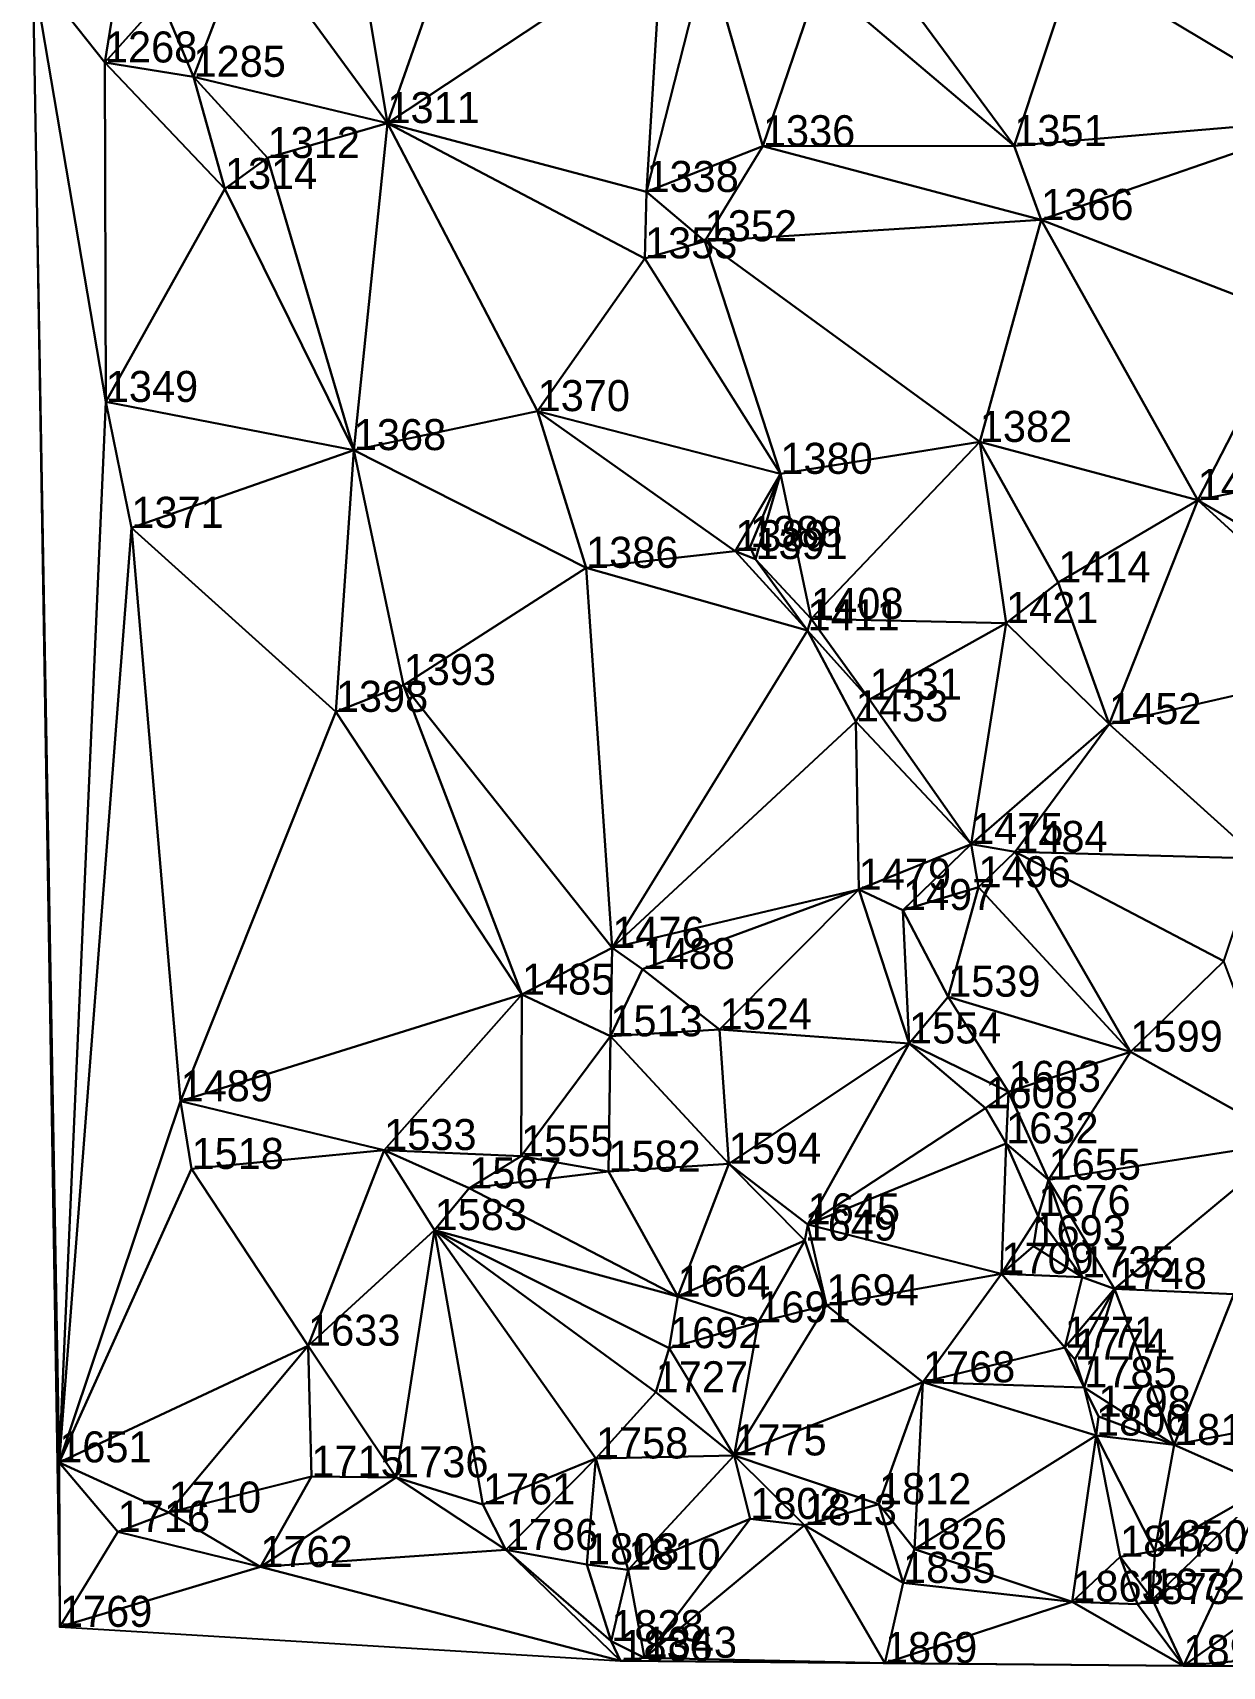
# Model space of a CAD drawing. Header units: metres. Extents: x 1121750 to 1121841, y 512624 to 512853.
# Drawn here: x 1121751 to 1121789.3, y 512623.9 to 512676.5 of the extents above; entities that cross this region are included whole.
import ezdxf

# ---------------------------------------------------------------- set-up
doc = ezdxf.new("R2010")
doc.units = ezdxf.units.M
doc.layers.add('shiti', color=10, linetype='CONTINUOUS')
doc.layers.add('zhuji', color=50, linetype='CONTINUOUS')

msp = doc.modelspace()

# ---------------------------------------------------------------- linework, layer by layer
for p in [(1121753.326, 512675.562, 215.09), (1121756.179, 512675.1, 215.29), (1121762.427, 512673.609, 215.05), (1121774.519, 512672.863, 214.77), (1121782.617, 512672.873, 215.23), (1121758.564, 512672.485, 215.35), (1121757.191, 512671.487, 215.68), (1121770.769, 512671.39, 214.97), (1121783.482, 512670.489, 215.15), (1121772.648, 512669.802, 214.83), (1121770.722, 512669.251, 215.09), (1121753.354, 512664.625, 215.37), (1121767.263, 512664.33, 215.2), (1121781.506, 512663.338, 215.25), (1121761.342, 512663.074, 215.43), (1121775.084, 512662.309, 214.66), (1121788.526, 512661.462, 215.4), (1121754.178, 512660.57, 215.63), (1121773.629, 512659.82, 215.12), (1121774.108, 512659.953, 215), (1121774.281, 512659.564, 214.9), (1121768.824, 512659.281, 215.25), (1121784.033, 512658.814, 215.45), (1121776.072, 512657.636, 214.53), (1121782.352, 512657.504, 215.54), (1121775.955, 512657.265, 214.6), (1121762.948, 512655.505, 215.77), (1121777.958, 512655.038, 214.77), (1121760.764, 512654.642, 215.92), (1121777.512, 512654.335, 214.59), (1121785.671, 512654.245, 215.78), (1121781.226, 512650.379, 215.56), (1121782.647, 512650.128, 215.62), (1121781.464, 512648.991, 215.42), (1121777.606, 512648.917, 215.32), (1121779.029, 512648.256, 214.69), (1121769.669, 512647.038, 215.65), (1121770.643, 512646.355, 215.79), (1121766.759, 512645.531, 215.71), (1121780.486, 512645.465, 215.19), (1121769.606, 512644.189, 215.89), (1121773.124, 512644.41, 215.8), (1121779.226, 512643.958, 215.5), (1121786.356, 512643.692, 215.89), (1121755.762, 512642.094, 216.98), (1121782.435, 512642.398, 215.47), (1121781.688, 512641.873, 214.87), (1121762.32, 512640.524, 216.51), (1121782.355, 512640.738, 215.1), (1121766.731, 512640.322, 215.81), (1121773.421, 512640.083, 216.04), (1121756.115, 512639.916, 216.87), (1121769.543, 512639.829, 215.85), (1121783.722, 512639.566, 215.66), (1121765.057, 512639.292, 216.18), (1121783.389, 512638.395, 215.31), (1121763.946, 512637.945, 216.35), (1121775.962, 512638.129, 216.13), (1121775.866, 512637.608, 215.94), (1121783.235, 512637.424, 215.24), (1121782.201, 512636.538, 215.86), (1121784.801, 512636.424, 215.75), (1121771.777, 512635.804, 215.91), (1121785.843, 512636.05, 215.85), (1121776.568, 512635.523, 215.97), (1121774.372, 512634.97, 216.25), (1121759.869, 512634.221, 216.72), (1121771.498, 512634.142, 216.21), (1121784.245, 512634.161, 215.34), (1121784.567, 512633.773, 215.49), (1121771.067, 512632.72, 216.42), (1121779.673, 512633.043, 216.29), (1121784.873, 512632.875, 215.41), (1121785.329, 512631.938, 215.42), (1121785.252, 512631.327, 215.34), (1121769.14, 512630.588, 216.44), (1121773.599, 512630.686, 216.43), (1121787.764, 512631.023, 216.05), (1121751.854, 512630.462, 217.19), (1121759.975, 512630.002, 216.74), (1121762.705, 512629.979, 216.52), (1121765.5, 512629.106, 216.2), (1121778.257, 512629.115, 216.2), (1121755.383, 512628.844, 216.91), (1121774.111, 512628.639, 216.22), (1121775.862, 512628.44, 216.23), (1121753.738, 512628.224, 217.1), (1121766.239, 512627.641, 216.35), (1121779.406, 512627.662, 216.16), (1121786.026, 512627.423, 215.42), (1121787.145, 512627.6, 215.89), (1121758.334, 512627.093, 216.82), (1121768.851, 512627.177, 216.64), (1121770.182, 512627.005, 216.39), (1121779.033, 512626.58, 216.21), (1121784.485, 512625.974, 216.22), (1121786.585, 512625.897, 215.7), (1121787.065, 512626.04, 215.77), (1121751.877, 512625.163, 217.29), (1121769.636, 512624.703, 216.35), (1121769.93, 512624.065, 216.37), (1121770.709, 512624.169, 216.5), (1121778.449, 512623.997, 216.34), (1121788.067, 512623.906, 215.84)]:
    msp.add_point(p)
at = {"layer": 'shiti'}
for points in [[(1121760.89, 512682.807), (1121757.95, 512679.73), (1121762.427, 512673.609), (1121760.89, 512682.807)], [(1121765.453, 512682.226), (1121760.89, 512682.807), (1121762.427, 512673.609), (1121765.453, 512682.226)], [(1121771.259, 512679.462), (1121765.453, 512682.226), (1121762.427, 512673.609), (1121771.259, 512679.462)], [(1121784.571, 512678.774), (1121792.94, 512673.756), (1121788.922, 512680.03), (1121784.571, 512678.774)], [(1121757.95, 512679.73), (1121755.134, 512677.593), (1121756.179, 512675.1), (1121757.95, 512679.73)], [(1121762.427, 512673.609), (1121757.95, 512679.73), (1121756.179, 512675.1), (1121762.427, 512673.609)], [(1121770.769, 512671.39), (1121771.259, 512679.462), (1121762.427, 512673.609), (1121770.769, 512671.39)], [(1121772.721, 512679.081), (1121771.259, 512679.462), (1121770.769, 512671.39), (1121772.721, 512679.081)], [(1121776.336, 512678.203), (1121782.617, 512672.873), (1121777.697, 512679.541), (1121776.336, 512678.203)], [(1121777.697, 512679.541), (1121782.617, 512672.873), (1121784.571, 512678.774), (1121777.697, 512679.541)], [(1121774.519, 512672.863), (1121772.721, 512679.081), (1121770.769, 512671.39), (1121774.519, 512672.863)], [(1121772.721, 512679.081), (1121774.519, 512672.863), (1121776.336, 512678.203), (1121772.721, 512679.081)], [(1121753.326, 512675.562), (1121753.74, 512678.174), (1121750.999, 512678.497), (1121753.326, 512675.562)], [(1121753.354, 512664.625), (1121753.326, 512675.562), (1121750.999, 512678.497), (1121753.354, 512664.625)], [(1121751.854, 512630.462), (1121753.354, 512664.625), (1121750.999, 512678.497), (1121751.854, 512630.462)], [(1121751.877, 512625.163), (1121751.854, 512630.462), (1121750.999, 512678.497), (1121751.877, 512625.163)], [(1121782.617, 512672.873), (1121792.94, 512673.756), (1121784.571, 512678.774), (1121782.617, 512672.873)], [(1121755.134, 512677.593), (1121753.74, 512678.174), (1121753.326, 512675.562), (1121755.134, 512677.593)], [(1121776.336, 512678.203), (1121774.519, 512672.863), (1121782.617, 512672.873), (1121776.336, 512678.203)], [(1121756.179, 512675.1), (1121755.134, 512677.593), (1121753.326, 512675.562), (1121756.179, 512675.1)], [(1121757.191, 512671.487), (1121753.326, 512675.562), (1121753.354, 512664.625), (1121757.191, 512671.487)], [(1121756.179, 512675.1), (1121753.326, 512675.562), (1121757.191, 512671.487), (1121756.179, 512675.1)], [(1121758.564, 512672.485), (1121756.179, 512675.1), (1121757.191, 512671.487), (1121758.564, 512672.485)], [(1121762.427, 512673.609), (1121756.179, 512675.1), (1121758.564, 512672.485), (1121762.427, 512673.609)], [(1121782.617, 512672.873), (1121783.482, 512670.489), (1121792.94, 512673.756), (1121782.617, 512672.873)], [(1121783.482, 512670.489), (1121791.569, 512667.369), (1121792.94, 512673.756), (1121783.482, 512670.489)], [(1121762.427, 512673.609), (1121758.564, 512672.485), (1121761.342, 512663.074), (1121762.427, 512673.609)], [(1121767.263, 512664.33), (1121762.427, 512673.609), (1121761.342, 512663.074), (1121767.263, 512664.33)], [(1121770.722, 512669.251), (1121762.427, 512673.609), (1121767.263, 512664.33), (1121770.722, 512669.251)], [(1121770.769, 512671.39), (1121762.427, 512673.609), (1121770.722, 512669.251), (1121770.769, 512671.39)], [(1121770.769, 512671.39), (1121772.648, 512669.802), (1121774.519, 512672.863), (1121770.769, 512671.39)], [(1121772.648, 512669.802), (1121783.482, 512670.489), (1121774.519, 512672.863), (1121772.648, 512669.802)], [(1121774.519, 512672.863), (1121783.482, 512670.489), (1121782.617, 512672.873), (1121774.519, 512672.863)], [(1121758.564, 512672.485), (1121757.191, 512671.487), (1121761.342, 512663.074), (1121758.564, 512672.485)], [(1121761.342, 512663.074), (1121757.191, 512671.487), (1121753.354, 512664.625), (1121761.342, 512663.074)], [(1121772.648, 512669.802), (1121770.769, 512671.39), (1121770.722, 512669.251), (1121772.648, 512669.802)], [(1121772.648, 512669.802), (1121781.506, 512663.338), (1121783.482, 512670.489), (1121772.648, 512669.802)], [(1121781.506, 512663.338), (1121788.526, 512661.462), (1121783.482, 512670.489), (1121781.506, 512663.338)], [(1121788.526, 512661.462), (1121791.569, 512667.369), (1121783.482, 512670.489), (1121788.526, 512661.462)], [(1121772.648, 512669.802), (1121770.722, 512669.251), (1121775.084, 512662.309), (1121772.648, 512669.802)], [(1121775.084, 512662.309), (1121781.506, 512663.338), (1121772.648, 512669.802), (1121775.084, 512662.309)], [(1121775.084, 512662.309), (1121770.722, 512669.251), (1121767.263, 512664.33), (1121775.084, 512662.309)], [(1121795.736, 512662.956), (1121791.569, 512667.369), (1121788.526, 512661.462), (1121795.736, 512662.956)], [(1121754.178, 512660.57), (1121753.354, 512664.625), (1121751.854, 512630.462), (1121754.178, 512660.57)], [(1121761.342, 512663.074), (1121753.354, 512664.625), (1121754.178, 512660.57), (1121761.342, 512663.074)], [(1121768.824, 512659.281), (1121767.263, 512664.33), (1121761.342, 512663.074), (1121768.824, 512659.281)], [(1121773.629, 512659.82), (1121767.263, 512664.33), (1121768.824, 512659.281), (1121773.629, 512659.82)], [(1121775.084, 512662.309), (1121767.263, 512664.33), (1121773.629, 512659.82), (1121775.084, 512662.309)], [(1121776.072, 512657.636), (1121781.506, 512663.338), (1121775.084, 512662.309), (1121776.072, 512657.636)], [(1121776.072, 512657.636), (1121782.352, 512657.504), (1121781.506, 512663.338), (1121776.072, 512657.636)], [(1121784.033, 512658.814), (1121788.526, 512661.462), (1121781.506, 512663.338), (1121784.033, 512658.814)], [(1121782.352, 512657.504), (1121784.033, 512658.814), (1121781.506, 512663.338), (1121782.352, 512657.504)], [(1121760.764, 512654.642), (1121761.342, 512663.074), (1121754.178, 512660.57), (1121760.764, 512654.642)], [(1121762.948, 512655.505), (1121761.342, 512663.074), (1121760.764, 512654.642), (1121762.948, 512655.505)], [(1121768.824, 512659.281), (1121761.342, 512663.074), (1121762.948, 512655.505), (1121768.824, 512659.281)], [(1121794.747, 512657.831), (1121795.736, 512662.956), (1121788.526, 512661.462), (1121794.747, 512657.831)], [(1121774.108, 512659.953), (1121775.084, 512662.309), (1121773.629, 512659.82), (1121774.108, 512659.953)], [(1121774.281, 512659.564), (1121775.084, 512662.309), (1121774.108, 512659.953), (1121774.281, 512659.564)], [(1121774.281, 512659.564), (1121776.072, 512657.636), (1121775.084, 512662.309), (1121774.281, 512659.564)], [(1121785.671, 512654.245), (1121788.526, 512661.462), (1121784.033, 512658.814), (1121785.671, 512654.245)], [(1121794.288, 512656.208), (1121788.526, 512661.462), (1121785.671, 512654.245), (1121794.288, 512656.208)], [(1121794.288, 512656.208), (1121794.747, 512657.831), (1121788.526, 512661.462), (1121794.288, 512656.208)], [(1121755.762, 512642.094), (1121754.178, 512660.57), (1121751.854, 512630.462), (1121755.762, 512642.094)], [(1121760.764, 512654.642), (1121754.178, 512660.57), (1121755.762, 512642.094), (1121760.764, 512654.642)], [(1121775.955, 512657.265), (1121773.629, 512659.82), (1121768.824, 512659.281), (1121775.955, 512657.265)], [(1121774.108, 512659.953), (1121773.629, 512659.82), (1121774.281, 512659.564), (1121774.108, 512659.953)], [(1121774.281, 512659.564), (1121773.629, 512659.82), (1121775.955, 512657.265), (1121774.281, 512659.564)], [(1121776.072, 512657.636), (1121774.281, 512659.564), (1121775.955, 512657.265), (1121776.072, 512657.636)], [(1121769.669, 512647.038), (1121768.824, 512659.281), (1121762.948, 512655.505), (1121769.669, 512647.038)], [(1121775.955, 512657.265), (1121768.824, 512659.281), (1121769.669, 512647.038), (1121775.955, 512657.265)], [(1121785.671, 512654.245), (1121784.033, 512658.814), (1121782.352, 512657.504), (1121785.671, 512654.245)], [(1121776.072, 512657.636), (1121775.955, 512657.265), (1121777.958, 512655.038), (1121776.072, 512657.636)], [(1121777.958, 512655.038), (1121782.352, 512657.504), (1121776.072, 512657.636), (1121777.958, 512655.038)], [(1121781.226, 512650.379), (1121782.352, 512657.504), (1121777.958, 512655.038), (1121781.226, 512650.379)], [(1121781.226, 512650.379), (1121785.671, 512654.245), (1121782.352, 512657.504), (1121781.226, 512650.379)], [(1121777.512, 512654.335), (1121775.955, 512657.265), (1121769.669, 512647.038), (1121777.512, 512654.335)], [(1121777.958, 512655.038), (1121775.955, 512657.265), (1121777.512, 512654.335), (1121777.958, 512655.038)], [(1121790.477, 512649.916), (1121794.288, 512656.208), (1121785.671, 512654.245), (1121790.477, 512649.916)], [(1121762.948, 512655.505), (1121760.764, 512654.642), (1121766.759, 512645.531), (1121762.948, 512655.505)], [(1121769.669, 512647.038), (1121762.948, 512655.505), (1121766.759, 512645.531), (1121769.669, 512647.038)], [(1121781.226, 512650.379), (1121777.958, 512655.038), (1121777.512, 512654.335), (1121781.226, 512650.379)], [(1121766.759, 512645.531), (1121760.764, 512654.642), (1121755.762, 512642.094), (1121766.759, 512645.531)], [(1121777.606, 512648.917), (1121777.512, 512654.335), (1121769.669, 512647.038), (1121777.606, 512648.917)], [(1121781.226, 512650.379), (1121777.512, 512654.335), (1121777.606, 512648.917), (1121781.226, 512650.379)], [(1121782.647, 512650.128), (1121785.671, 512654.245), (1121781.226, 512650.379), (1121782.647, 512650.128)], [(1121782.647, 512650.128), (1121790.477, 512649.916), (1121785.671, 512654.245), (1121782.647, 512650.128)], [(1121779.029, 512648.256), (1121781.226, 512650.379), (1121777.606, 512648.917), (1121779.029, 512648.256)], [(1121781.464, 512648.991), (1121781.226, 512650.379), (1121779.029, 512648.256), (1121781.464, 512648.991)], [(1121781.464, 512648.991), (1121782.647, 512650.128), (1121781.226, 512650.379), (1121781.464, 512648.991)], [(1121786.356, 512643.692), (1121782.647, 512650.128), (1121781.464, 512648.991), (1121786.356, 512643.692)], [(1121789.368, 512646.61), (1121790.477, 512649.916), (1121782.647, 512650.128), (1121789.368, 512646.61)], [(1121786.356, 512643.692), (1121789.368, 512646.61), (1121782.647, 512650.128), (1121786.356, 512643.692)], [(1121780.486, 512645.465), (1121781.464, 512648.991), (1121779.029, 512648.256), (1121780.486, 512645.465)], [(1121780.486, 512645.465), (1121786.356, 512643.692), (1121781.464, 512648.991), (1121780.486, 512645.465)], [(1121777.606, 512648.917), (1121769.669, 512647.038), (1121770.643, 512646.355), (1121777.606, 512648.917)], [(1121777.606, 512648.917), (1121770.643, 512646.355), (1121773.124, 512644.41), (1121777.606, 512648.917)], [(1121779.226, 512643.958), (1121777.606, 512648.917), (1121773.124, 512644.41), (1121779.226, 512643.958)], [(1121779.029, 512648.256), (1121777.606, 512648.917), (1121779.226, 512643.958), (1121779.029, 512648.256)], [(1121780.486, 512645.465), (1121779.029, 512648.256), (1121779.226, 512643.958), (1121780.486, 512645.465)], [(1121769.606, 512644.189), (1121769.669, 512647.038), (1121766.759, 512645.531), (1121769.606, 512644.189)], [(1121770.643, 512646.355), (1121769.669, 512647.038), (1121769.606, 512644.189), (1121770.643, 512646.355)], [(1121773.124, 512644.41), (1121770.643, 512646.355), (1121769.606, 512644.189), (1121773.124, 512644.41)], [(1121791.543, 512640.784), (1121789.368, 512646.61), (1121786.356, 512643.692), (1121791.543, 512640.784)], [(1121766.759, 512645.531), (1121755.762, 512642.094), (1121762.32, 512640.524), (1121766.759, 512645.531)], [(1121766.731, 512640.322), (1121766.759, 512645.531), (1121762.32, 512640.524), (1121766.731, 512640.322)], [(1121769.606, 512644.189), (1121766.759, 512645.531), (1121766.731, 512640.322), (1121769.606, 512644.189)], [(1121782.435, 512642.398), (1121780.486, 512645.465), (1121779.226, 512643.958), (1121782.435, 512642.398)], [(1121782.435, 512642.398), (1121786.356, 512643.692), (1121780.486, 512645.465), (1121782.435, 512642.398)], [(1121769.543, 512639.829), (1121769.606, 512644.189), (1121766.731, 512640.322), (1121769.543, 512639.829)], [(1121773.421, 512640.083), (1121769.606, 512644.189), (1121769.543, 512639.829), (1121773.421, 512640.083)], [(1121773.124, 512644.41), (1121769.606, 512644.189), (1121773.421, 512640.083), (1121773.124, 512644.41)], [(1121779.226, 512643.958), (1121773.124, 512644.41), (1121773.421, 512640.083), (1121779.226, 512643.958)], [(1121775.962, 512638.129), (1121779.226, 512643.958), (1121773.421, 512640.083), (1121775.962, 512638.129)], [(1121781.688, 512641.873), (1121779.226, 512643.958), (1121775.962, 512638.129), (1121781.688, 512641.873)], [(1121782.435, 512642.398), (1121779.226, 512643.958), (1121781.688, 512641.873), (1121782.435, 512642.398)], [(1121782.435, 512642.398), (1121783.722, 512639.566), (1121786.356, 512643.692), (1121782.435, 512642.398)], [(1121786.356, 512643.692), (1121783.722, 512639.566), (1121791.543, 512640.784), (1121786.356, 512643.692)], [(1121756.115, 512639.916), (1121755.762, 512642.094), (1121751.854, 512630.462), (1121756.115, 512639.916)], [(1121762.32, 512640.524), (1121755.762, 512642.094), (1121756.115, 512639.916), (1121762.32, 512640.524)], [(1121782.435, 512642.398), (1121781.688, 512641.873), (1121782.355, 512640.738), (1121782.435, 512642.398)], [(1121782.355, 512640.738), (1121783.722, 512639.566), (1121782.435, 512642.398), (1121782.355, 512640.738)], [(1121782.355, 512640.738), (1121781.688, 512641.873), (1121775.962, 512638.129), (1121782.355, 512640.738)], [(1121762.32, 512640.524), (1121756.115, 512639.916), (1121759.869, 512634.221), (1121762.32, 512640.524)], [(1121763.946, 512637.945), (1121762.32, 512640.524), (1121759.869, 512634.221), (1121763.946, 512637.945)], [(1121765.057, 512639.292), (1121762.32, 512640.524), (1121763.946, 512637.945), (1121765.057, 512639.292)], [(1121765.057, 512639.292), (1121766.731, 512640.322), (1121762.32, 512640.524), (1121765.057, 512639.292)], [(1121782.355, 512640.738), (1121775.962, 512638.129), (1121782.201, 512636.538), (1121782.355, 512640.738)], [(1121783.389, 512638.395), (1121782.355, 512640.738), (1121782.201, 512636.538), (1121783.389, 512638.395)], [(1121782.355, 512640.738), (1121783.389, 512638.395), (1121783.722, 512639.566), (1121782.355, 512640.738)], [(1121783.722, 512639.566), (1121785.843, 512636.05), (1121791.543, 512640.784), (1121783.722, 512639.566)], [(1121791.543, 512640.784), (1121785.843, 512636.05), (1121789.693, 512635.884), (1121791.543, 512640.784)], [(1121769.543, 512639.829), (1121766.731, 512640.322), (1121765.057, 512639.292), (1121769.543, 512639.829)], [(1121773.421, 512640.083), (1121769.543, 512639.829), (1121771.777, 512635.804), (1121773.421, 512640.083)], [(1121775.866, 512637.608), (1121773.421, 512640.083), (1121771.777, 512635.804), (1121775.866, 512637.608)], [(1121775.962, 512638.129), (1121773.421, 512640.083), (1121775.866, 512637.608), (1121775.962, 512638.129)], [(1121759.869, 512634.221), (1121756.115, 512639.916), (1121751.854, 512630.462), (1121759.869, 512634.221)], [(1121769.543, 512639.829), (1121765.057, 512639.292), (1121771.777, 512635.804), (1121769.543, 512639.829)], [(1121783.389, 512638.395), (1121784.801, 512636.424), (1121783.722, 512639.566), (1121783.389, 512638.395)], [(1121784.801, 512636.424), (1121785.843, 512636.05), (1121783.722, 512639.566), (1121784.801, 512636.424)], [(1121771.777, 512635.804), (1121765.057, 512639.292), (1121763.946, 512637.945), (1121771.777, 512635.804)], [(1121782.201, 512636.538), (1121783.235, 512637.424), (1121783.389, 512638.395), (1121782.201, 512636.538)], [(1121783.235, 512637.424), (1121784.801, 512636.424), (1121783.389, 512638.395), (1121783.235, 512637.424)], [(1121763.946, 512637.945), (1121759.869, 512634.221), (1121762.705, 512629.979), (1121763.946, 512637.945)], [(1121763.946, 512637.945), (1121762.705, 512629.979), (1121765.5, 512629.106), (1121763.946, 512637.945)], [(1121763.946, 512637.945), (1121765.5, 512629.106), (1121769.14, 512630.588), (1121763.946, 512637.945)], [(1121771.498, 512634.142), (1121771.777, 512635.804), (1121763.946, 512637.945), (1121771.498, 512634.142)], [(1121771.067, 512632.72), (1121763.946, 512637.945), (1121769.14, 512630.588), (1121771.067, 512632.72)], [(1121771.067, 512632.72), (1121771.498, 512634.142), (1121763.946, 512637.945), (1121771.067, 512632.72)], [(1121775.962, 512638.129), (1121775.866, 512637.608), (1121776.568, 512635.523), (1121775.962, 512638.129)], [(1121782.201, 512636.538), (1121775.962, 512638.129), (1121776.568, 512635.523), (1121782.201, 512636.538)], [(1121775.866, 512637.608), (1121771.777, 512635.804), (1121774.372, 512634.97), (1121775.866, 512637.608)], [(1121776.568, 512635.523), (1121775.866, 512637.608), (1121774.372, 512634.97), (1121776.568, 512635.523)], [(1121782.201, 512636.538), (1121784.801, 512636.424), (1121783.235, 512637.424), (1121782.201, 512636.538)], [(1121782.201, 512636.538), (1121776.568, 512635.523), (1121779.673, 512633.043), (1121782.201, 512636.538)], [(1121782.201, 512636.538), (1121779.673, 512633.043), (1121784.245, 512634.161), (1121782.201, 512636.538)], [(1121782.201, 512636.538), (1121784.245, 512634.161), (1121784.801, 512636.424), (1121782.201, 512636.538)], [(1121784.245, 512634.161), (1121785.843, 512636.05), (1121784.801, 512636.424), (1121784.245, 512634.161)], [(1121774.372, 512634.97), (1121771.777, 512635.804), (1121771.498, 512634.142), (1121774.372, 512634.97)], [(1121784.245, 512634.161), (1121784.567, 512633.773), (1121785.843, 512636.05), (1121784.245, 512634.161)], [(1121784.567, 512633.773), (1121784.873, 512632.875), (1121785.843, 512636.05), (1121784.567, 512633.773)], [(1121784.873, 512632.875), (1121787.764, 512631.023), (1121785.843, 512636.05), (1121784.873, 512632.875)], [(1121785.843, 512636.05), (1121787.764, 512631.023), (1121789.693, 512635.884), (1121785.843, 512636.05)], [(1121789.693, 512635.884), (1121787.764, 512631.023), (1121790.939, 512631.652), (1121789.693, 512635.884)], [(1121776.568, 512635.523), (1121774.372, 512634.97), (1121773.599, 512630.686), (1121776.568, 512635.523)], [(1121779.673, 512633.043), (1121776.568, 512635.523), (1121773.599, 512630.686), (1121779.673, 512633.043)], [(1121773.599, 512630.686), (1121774.372, 512634.97), (1121771.498, 512634.142), (1121773.599, 512630.686)], [(1121759.869, 512634.221), (1121751.854, 512630.462), (1121755.383, 512628.844), (1121759.869, 512634.221)], [(1121759.975, 512630.002), (1121759.869, 512634.221), (1121755.383, 512628.844), (1121759.975, 512630.002)], [(1121762.705, 512629.979), (1121759.869, 512634.221), (1121759.975, 512630.002), (1121762.705, 512629.979)], [(1121773.599, 512630.686), (1121771.498, 512634.142), (1121771.067, 512632.72), (1121773.599, 512630.686)], [(1121784.245, 512634.161), (1121779.673, 512633.043), (1121784.873, 512632.875), (1121784.245, 512634.161)], [(1121784.245, 512634.161), (1121784.873, 512632.875), (1121784.567, 512633.773), (1121784.245, 512634.161)], [(1121771.067, 512632.72), (1121769.14, 512630.588), (1121773.599, 512630.686), (1121771.067, 512632.72)], [(1121779.673, 512633.043), (1121773.599, 512630.686), (1121778.257, 512629.115), (1121779.673, 512633.043)], [(1121779.673, 512633.043), (1121778.257, 512629.115), (1121779.406, 512627.662), (1121779.673, 512633.043)], [(1121779.673, 512633.043), (1121779.406, 512627.662), (1121785.252, 512631.327), (1121779.673, 512633.043)], [(1121779.673, 512633.043), (1121785.252, 512631.327), (1121784.873, 512632.875), (1121779.673, 512633.043)], [(1121784.873, 512632.875), (1121785.329, 512631.938), (1121787.764, 512631.023), (1121784.873, 512632.875)], [(1121784.873, 512632.875), (1121785.252, 512631.327), (1121785.329, 512631.938), (1121784.873, 512632.875)], [(1121785.329, 512631.938), (1121785.252, 512631.327), (1121787.764, 512631.023), (1121785.329, 512631.938)], [(1121787.764, 512631.023), (1121790.791, 512629.682), (1121790.939, 512631.652), (1121787.764, 512631.023)], [(1121779.406, 512627.662), (1121784.485, 512625.974), (1121785.252, 512631.327), (1121779.406, 512627.662)], [(1121784.485, 512625.974), (1121786.026, 512627.423), (1121785.252, 512631.327), (1121784.485, 512625.974)], [(1121785.252, 512631.327), (1121787.145, 512627.6), (1121787.764, 512631.023), (1121785.252, 512631.327)], [(1121785.252, 512631.327), (1121786.026, 512627.423), (1121787.145, 512627.6), (1121785.252, 512631.327)], [(1121769.14, 512630.588), (1121765.5, 512629.106), (1121766.239, 512627.641), (1121769.14, 512630.588)], [(1121769.14, 512630.588), (1121766.239, 512627.641), (1121768.851, 512627.177), (1121769.14, 512630.588)], [(1121769.14, 512630.588), (1121768.851, 512627.177), (1121770.182, 512627.005), (1121769.14, 512630.588)], [(1121773.599, 512630.686), (1121769.14, 512630.588), (1121770.182, 512627.005), (1121773.599, 512630.686)], [(1121773.599, 512630.686), (1121770.182, 512627.005), (1121774.111, 512628.639), (1121773.599, 512630.686)], [(1121773.599, 512630.686), (1121774.111, 512628.639), (1121775.862, 512628.44), (1121773.599, 512630.686)], [(1121773.599, 512630.686), (1121775.862, 512628.44), (1121778.257, 512629.115), (1121773.599, 512630.686)], [(1121787.764, 512631.023), (1121787.145, 512627.6), (1121790.791, 512629.682), (1121787.764, 512631.023)], [(1121753.738, 512628.224), (1121751.854, 512630.462), (1121751.877, 512625.163), (1121753.738, 512628.224)], [(1121755.383, 512628.844), (1121751.854, 512630.462), (1121753.738, 512628.224), (1121755.383, 512628.844)], [(1121759.975, 512630.002), (1121755.383, 512628.844), (1121758.334, 512627.093), (1121759.975, 512630.002)], [(1121762.705, 512629.979), (1121759.975, 512630.002), (1121758.334, 512627.093), (1121762.705, 512629.979)], [(1121762.705, 512629.979), (1121758.334, 512627.093), (1121766.239, 512627.641), (1121762.705, 512629.979)], [(1121765.5, 512629.106), (1121762.705, 512629.979), (1121766.239, 512627.641), (1121765.5, 512629.106)], [(1121787.065, 512626.04), (1121788.067, 512623.906), (1121790.791, 512629.682), (1121787.065, 512626.04)], [(1121787.145, 512627.6), (1121787.065, 512626.04), (1121790.791, 512629.682), (1121787.145, 512627.6)], [(1121790.791, 512629.682), (1121788.067, 512623.906), (1121794.996, 512628.848), (1121790.791, 512629.682)], [(1121778.257, 512629.115), (1121775.862, 512628.44), (1121779.033, 512626.58), (1121778.257, 512629.115)], [(1121779.406, 512627.662), (1121778.257, 512629.115), (1121779.033, 512626.58), (1121779.406, 512627.662)], [(1121755.383, 512628.844), (1121753.738, 512628.224), (1121758.334, 512627.093), (1121755.383, 512628.844)], [(1121774.111, 512628.639), (1121770.182, 512627.005), (1121770.709, 512624.169), (1121774.111, 512628.639)], [(1121774.111, 512628.639), (1121770.709, 512624.169), (1121775.862, 512628.44), (1121774.111, 512628.639)], [(1121775.862, 512628.44), (1121770.709, 512624.169), (1121778.449, 512623.997), (1121775.862, 512628.44)], [(1121779.033, 512626.58), (1121775.862, 512628.44), (1121778.449, 512623.997), (1121779.033, 512626.58)], [(1121794.996, 512628.848), (1121788.067, 512623.906), (1121799.019, 512624.893), (1121794.996, 512628.848)], [(1121758.334, 512627.093), (1121753.738, 512628.224), (1121751.877, 512625.163), (1121758.334, 512627.093)], [(1121766.239, 512627.641), (1121758.334, 512627.093), (1121769.93, 512624.065), (1121766.239, 512627.641)], [(1121769.636, 512624.703), (1121766.239, 512627.641), (1121769.93, 512624.065), (1121769.636, 512624.703)], [(1121768.851, 512627.177), (1121766.239, 512627.641), (1121769.636, 512624.703), (1121768.851, 512627.177)], [(1121779.406, 512627.662), (1121779.033, 512626.58), (1121784.485, 512625.974), (1121779.406, 512627.662)], [(1121784.485, 512625.974), (1121786.585, 512625.897), (1121786.026, 512627.423), (1121784.485, 512625.974)], [(1121786.026, 512627.423), (1121787.065, 512626.04), (1121787.145, 512627.6), (1121786.026, 512627.423)], [(1121786.026, 512627.423), (1121786.585, 512625.897), (1121787.065, 512626.04), (1121786.026, 512627.423)], [(1121769.93, 512624.065), (1121758.334, 512627.093), (1121751.877, 512625.163), (1121769.93, 512624.065)], [(1121770.182, 512627.005), (1121768.851, 512627.177), (1121769.636, 512624.703), (1121770.182, 512627.005)], [(1121770.182, 512627.005), (1121769.636, 512624.703), (1121770.709, 512624.169), (1121770.182, 512627.005)], [(1121779.033, 512626.58), (1121778.449, 512623.997), (1121784.485, 512625.974), (1121779.033, 512626.58)], [(1121778.449, 512623.997), (1121788.067, 512623.906), (1121784.485, 512625.974), (1121778.449, 512623.997)], [(1121784.485, 512625.974), (1121788.067, 512623.906), (1121786.585, 512625.897), (1121784.485, 512625.974)], [(1121786.585, 512625.897), (1121788.067, 512623.906), (1121787.065, 512626.04), (1121786.585, 512625.897)], [(1121788.067, 512623.906), (1121815.142, 512623.903), (1121799.019, 512624.893), (1121788.067, 512623.906)], [(1121770.709, 512624.169), (1121769.636, 512624.703), (1121769.93, 512624.065), (1121770.709, 512624.169)], [(1121778.449, 512623.997), (1121770.709, 512624.169), (1121769.93, 512624.065), (1121778.449, 512623.997)], [(1121788.067, 512623.906), (1121778.449, 512623.997), (1121769.93, 512624.065), (1121788.067, 512623.906)]]:
    msp.add_lwpolyline(points, dxfattribs=at)

# ---------------------------------------------------------------- texts
at = {"layer": 'zhuji'}
for s, p in [('1268', (1121753.326, 512675.562)), ('1285', (1121756.179, 512675.1)), ('1311', (1121762.427, 512673.609)), ('1336', (1121774.519, 512672.863)), ('1351', (1121782.617, 512672.873)), ('1312', (1121758.564, 512672.485)), ('1314', (1121757.191, 512671.487)), ('1338', (1121770.769, 512671.39)), ('1366', (1121783.482, 512670.489)), ('1352', (1121772.648, 512669.802)), ('1353', (1121770.722, 512669.251)), ('1349', (1121753.354, 512664.625)), ('1370', (1121767.263, 512664.33)), ('1382', (1121781.506, 512663.338)), ('1368', (1121761.342, 512663.074)), ('1380', (1121775.084, 512662.309)), ('1404', (1121788.526, 512661.462)), ('1371', (1121754.178, 512660.57)), ('1389', (1121773.629, 512659.82)), ('1388', (1121774.108, 512659.953)), ('1391', (1121774.281, 512659.564)), ('1386', (1121768.824, 512659.281)), ('1414', (1121784.033, 512658.814)), ('1408', (1121776.072, 512657.636)), ('1421', (1121782.352, 512657.504)), ('1411', (1121775.955, 512657.265)), ('1393', (1121762.948, 512655.505)), ('1431', (1121777.958, 512655.038)), ('1398', (1121760.764, 512654.642)), ('1433', (1121777.512, 512654.335)), ('1452', (1121785.671, 512654.245)), ('1475', (1121781.226, 512650.379)), ('1484', (1121782.647, 512650.128)), ('1496', (1121781.464, 512648.991)), ('1479', (1121777.606, 512648.917)), ('1497', (1121779.029, 512648.256)), ('1476', (1121769.669, 512647.038)), ('1488', (1121770.643, 512646.355)), ('1485', (1121766.759, 512645.531)), ('1539', (1121780.486, 512645.465)), ('1524', (1121773.124, 512644.41)), ('1513', (1121769.606, 512644.189)), ('1554', (1121779.226, 512643.958)), ('1599', (1121786.356, 512643.692)), ('1603', (1121782.435, 512642.398)), ('1489', (1121755.762, 512642.094)), ('1608', (1121781.688, 512641.873)), ('1632', (1121782.355, 512640.738)), ('1533', (1121762.32, 512640.524)), ('1555', (1121766.731, 512640.322)), ('1594', (1121773.421, 512640.083)), ('1518', (1121756.115, 512639.916)), ('1582', (1121769.543, 512639.829)), ('1655', (1121783.722, 512639.566)), ('1567', (1121765.057, 512639.292)), ('1583', (1121763.946, 512637.945)), ('1645', (1121775.962, 512638.129)), ('1676', (1121783.389, 512638.395)), ('1649', (1121775.866, 512637.608)), ('1693', (1121783.235, 512637.424)), ('1709', (1121782.201, 512636.538)), ('1735', (1121784.801, 512636.424)), ('1664', (1121771.777, 512635.804)), ('1748', (1121785.843, 512636.05)), ('1694', (1121776.568, 512635.523)), ('1691', (1121774.372, 512634.97)), ('1633', (1121759.869, 512634.221)), ('1692', (1121771.498, 512634.142)), ('1771', (1121784.245, 512634.161)), ('1774', (1121784.567, 512633.773)), ('1727', (1121771.067, 512632.72)), ('1768', (1121779.673, 512633.043)), ('1785', (1121784.873, 512632.875)), ('1798', (1121785.329, 512631.938)), ('1806', (1121785.252, 512631.327)), ('1758', (1121769.14, 512630.588)), ('1775', (1121773.599, 512630.686)), ('1819', (1121787.764, 512631.023)), ('1651', (1121751.854, 512630.462)), ('1715', (1121759.975, 512630.002)), ('1736', (1121762.705, 512629.979)), ('1761', (1121765.5, 512629.106)), ('1812', (1121778.257, 512629.115)), ('1710', (1121755.383, 512628.844)), ('1802', (1121774.111, 512628.639)), ('1813', (1121775.862, 512628.44)), ('1716', (1121753.738, 512628.224)), ('1786', (1121766.239, 512627.641)), ('1826', (1121779.406, 512627.662)), ('1847', (1121786.026, 512627.423)), ('1850', (1121787.145, 512627.6)), ('1762', (1121758.334, 512627.093)), ('1803', (1121768.851, 512627.177)), ('1810', (1121770.182, 512627.005)), ('1835', (1121779.033, 512626.58)), ('1863', (1121784.485, 512625.974)), ('1873', (1121786.585, 512625.897)), ('1872', (1121787.065, 512626.04)), ('1769', (1121751.877, 512625.163)), ('1828', (1121769.636, 512624.703)), ('1836', (1121769.93, 512624.065)), ('1843', (1121770.709, 512624.169)), ('1869', (1121778.449, 512623.997)), ('1895', (1121788.067, 512623.906))]:
    msp.add_text(s, height=1, dxfattribs=at).set_placement(p)

doc.saveas('drawing.dxf')
